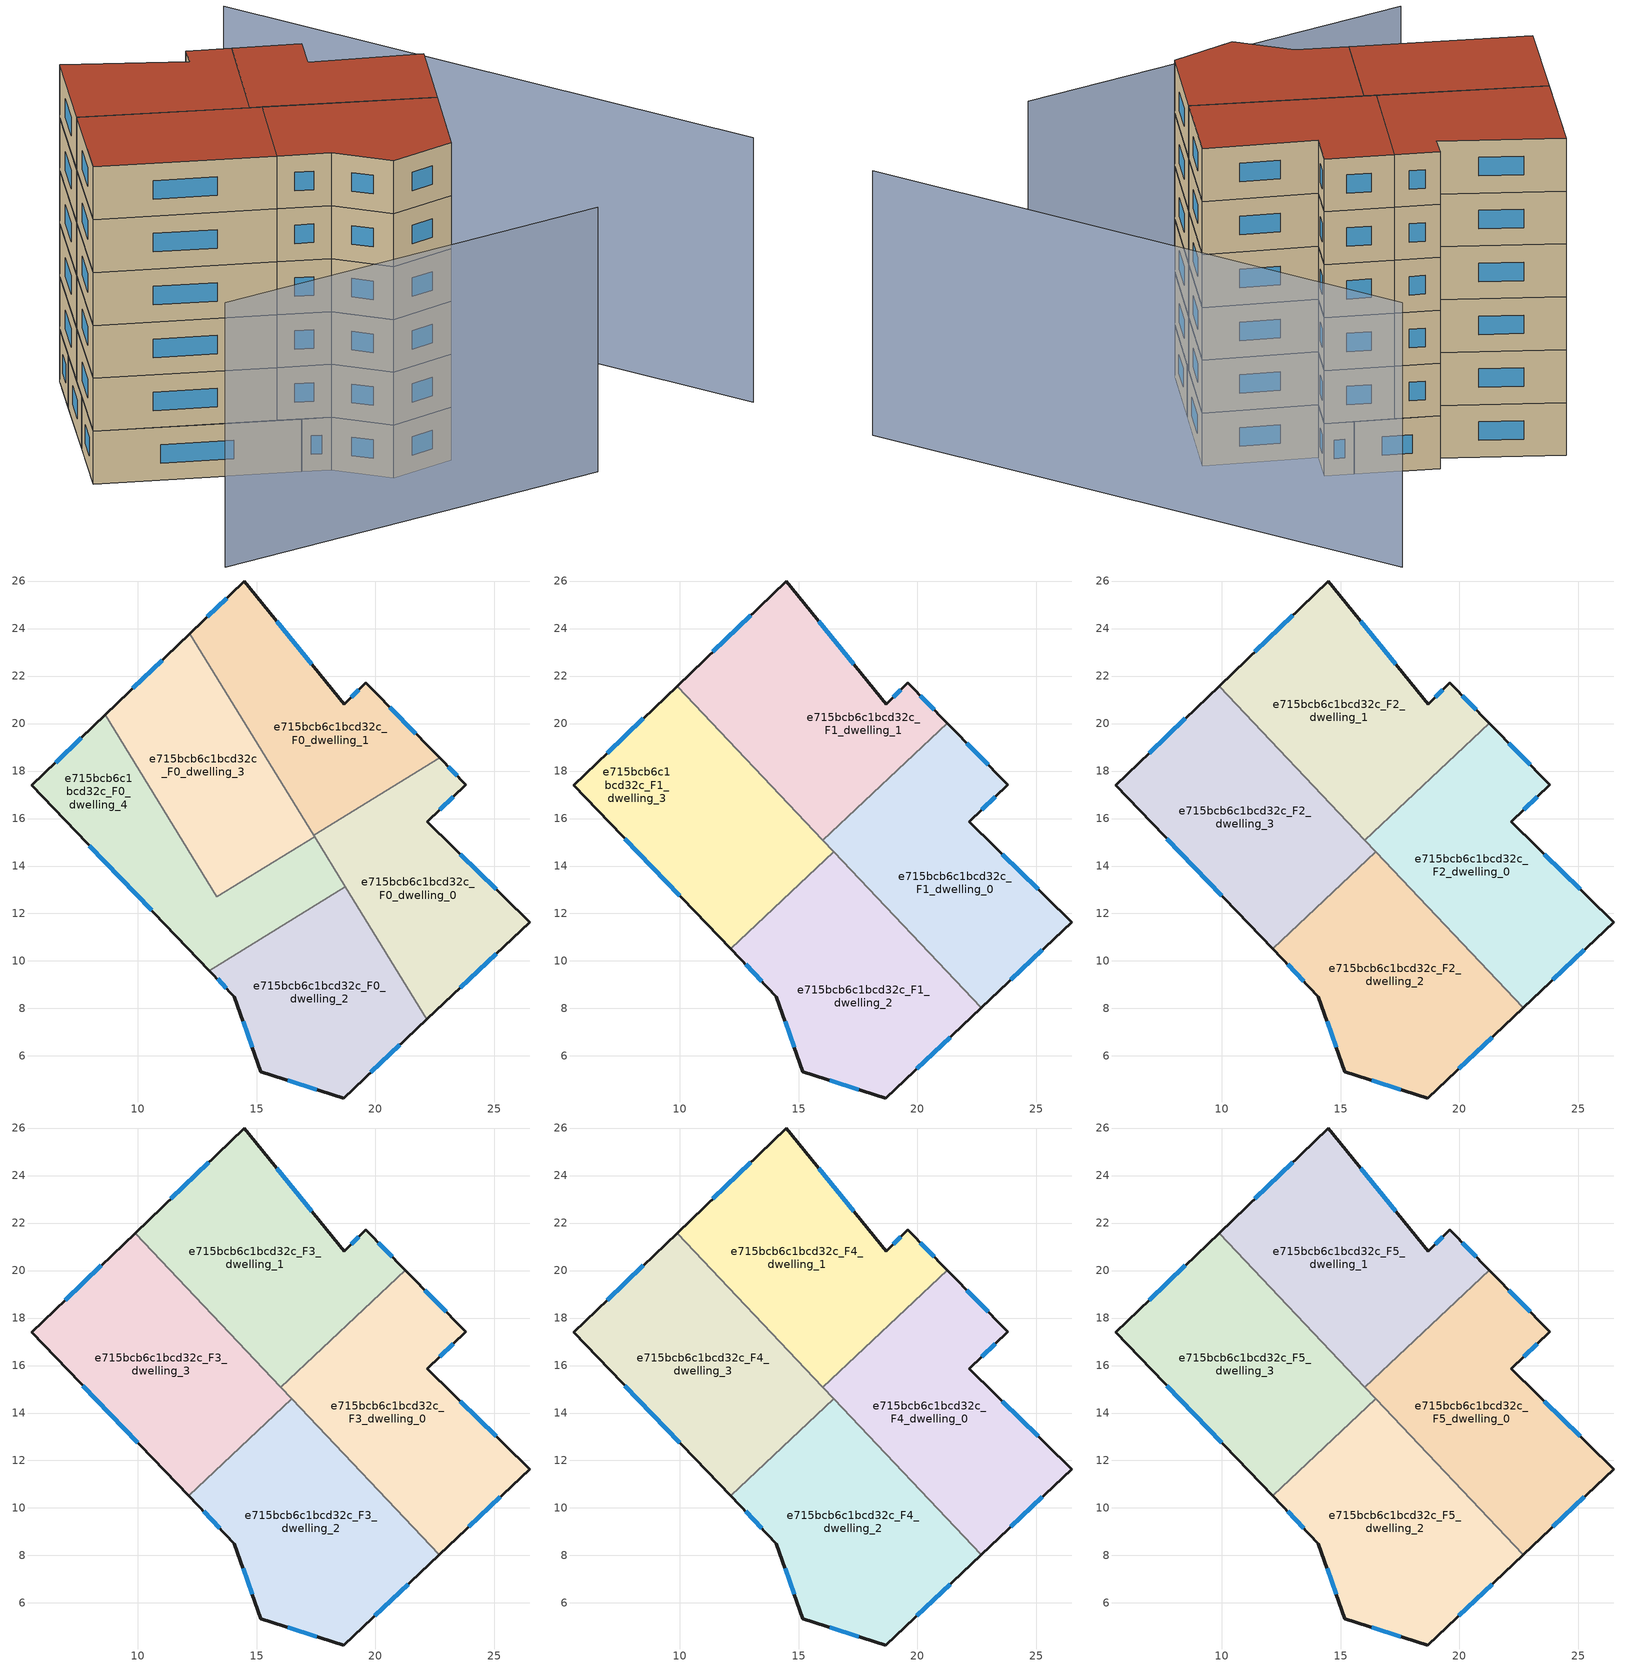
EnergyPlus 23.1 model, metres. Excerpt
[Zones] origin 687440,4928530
e715bcb6c1bcd32c_F0_dwelling_0
 floor ground (EU_floor_Construction): 23.82,17.43 22.18,15.86 26.51,11.64 22.17,7.54 17.4,15.29 22.71,18.55 z0
 wall outside (EU_wall_Construction): 22.17,7.54 26.51,11.64 22.18,15.86 23.82,17.43 22.71,18.55 z0:3
 wall to e715bcb6c1bcd32c_F0_dwelling_2 (EU_wall_Construction): 18.74,13.12 22.17,7.54 z0:3
 wall to e715bcb6c1bcd32c_F0_dwelling_1 (EU_wall_Construction): 22.71,18.55 17.4,15.29 z0:3
 wall to e715bcb6c1bcd32c_F0_dwelling_4 (EU_wall_Construction): 17.44,15.22 18.73,13.12 z0:3
 wall to e715bcb6c1bcd32c_F0_dwelling_3 (EU_wall_Construction): 17.4,15.29 17.44,15.22 z0:3
 window (EU_Window_Construction): 23.46,17.79 23.07,18.19 / 22.71,16.37 23.28,16.92 / 25.1,13.01 23.58,14.49 / 23.58,8.87 25.09,10.31 z0.98:2.02
e715bcb6c1bcd32c_F0_dwelling_1
 floor ground (EU_floor_Construction): 19.59,21.71 22.71,18.55 17.4,15.29 12.18,23.78 14.49,26 18.69,20.82 z0
 wall outside (EU_wall_Construction): 22.71,18.55 19.59,21.71 18.69,20.82 14.49,26 12.18,23.78 z0:3
 wall to e715bcb6c1bcd32c_F0_dwelling_3 (EU_wall_Construction): 12.18,23.78 17.4,15.29 z0:3
 window (EU_Window_Construction): 17.32,22.51 15.85,24.32 / 19.29,21.42 18.98,21.11 / 21.69,19.58 20.6,20.68 / 13.74,25.28 12.93,24.5 z0.98:2.02
e715bcb6c1bcd32c_F0_dwelling_2
 floor ground (EU_floor_Construction): 18.73,13.12 22.17,7.54 18.67,4.23 15.18,5.33 14.07,8.5 13.01,9.6 z0
 wall outside (EU_wall_Construction): 13.01,9.6 14.07,8.5 15.18,5.33 18.67,4.23 22.17,7.54 z0:3
 wall to e715bcb6c1bcd32c_F0_dwelling_4 (EU_wall_Construction): 18.73,13.12 13.01,9.6 z0:3
 window (EU_Window_Construction): 19.8,5.31 21.03,6.46 / 16.31,4.97 17.53,4.59 / 14.43,7.47 14.82,6.36 / 13.35,9.24 13.72,8.86 z0.98:2.02
 ceiling adiabatic (EU_roof_Construction): 20.33,10.53 18.73,13.12 18.19,12.79 z3
e715bcb6c1bcd32c_F0_dwelling_3
 floor ground (EU_floor_Construction): 12.18,23.78 17.44,15.22 13.33,12.7 8.62,20.36 z0
 wall outside (EU_wall_Construction): 12.18,23.78 8.62,20.36 z0:3
 wall to e715bcb6c1bcd32c_F0_dwelling_4 (EU_wall_Construction): 8.62,20.36 13.33,12.7 17.44,15.22 z0:3
 window (EU_Window_Construction): 11.02,22.67 9.78,21.47 z0.98:2.02
 ceiling adiabatic (EU_roof_Construction): 17.44,15.22 16.98,15.98 16.03,15.08 16.46,14.62 z3
e715bcb6c1bcd32c_F0_dwelling_4
 floor ground (EU_floor_Construction): 17.44,15.22 18.73,13.12 13.01,9.6 5.53,17.39 8.62,20.36 13.33,12.7 z0
 wall outside (EU_wall_Construction): 8.62,20.36 5.53,17.39 13.01,9.6 z0:3
 window (EU_Window_Construction): 7.96,14.86 10.58,12.13 / 7.61,19.4 6.53,18.36 z0.98:2.02
 ceiling adiabatic (EU_roof_Construction): 18.73,13.12 17.44,15.22 16.46,14.62 18.19,12.79 z3
e715bcb6c1bcd32c_F1_dwelling_0
 floor to e715bcb6c1bcd32c_F0_dwelling_0 (EU_floor_Construction): 23.82,17.43 22.18,15.86 26.51,11.64 22.69,8.03 20.33,10.52 17.4,15.29 22.71,18.55 z3
 floor to e715bcb6c1bcd32c_F0_dwelling_1 (EU_floor_Construction): 21.26,20.02 22.71,18.55 17.4,15.29 16.98,15.98 z3
 floor adiabatic (EU_floor_Construction): 16.98,15.98 20.33,10.52 16.03,15.08 z3
 wall outside (EU_wall_Construction): 22.69,8.03 26.51,11.64 22.18,15.86 23.82,17.43 21.26,20.02 z3:6
 wall to e715bcb6c1bcd32c_F1_dwelling_1 (EU_wall_Construction): 21.26,20.02 16.03,15.08 z3:6
 wall to e715bcb6c1bcd32c_F1_dwelling_2 (EU_wall_Construction): 16.47,14.61 22.69,8.03 z3:6
 wall to e715bcb6c1bcd32c_F1_dwelling_3 (EU_wall_Construction): 16.03,15.08 16.47,14.61 z3:6
 window (EU_Window_Construction): 22.98,18.27 22.09,19.18 / 22.71,16.37 23.28,16.92 / 25.1,13.01 23.58,14.49 / 23.93,9.21 25.26,10.47 z3.98:5.02
e715bcb6c1bcd32c_F1_dwelling_1
 floor to e715bcb6c1bcd32c_F0_dwelling_1 (EU_floor_Construction): 19.59,21.71 21.26,20.02 16.98,15.98 12.18,23.78 14.49,26 18.69,20.82 z3
 floor to e715bcb6c1bcd32c_F0_dwelling_3 (EU_floor_Construction): 12.18,23.78 16.98,15.98 16.03,15.08 9.88,21.58 z3
 wall outside (EU_wall_Construction): 21.26,20.02 19.59,21.71 18.69,20.82 14.49,26 9.88,21.58 z3:6
 wall to e715bcb6c1bcd32c_F1_dwelling_3 (EU_wall_Construction): 9.88,21.58 16.03,15.08 z3:6
 window (EU_Window_Construction): 19.29,21.42 18.98,21.11 / 20.71,20.57 20.13,21.16 / 12.99,24.56 11.38,23.02 / 17.32,22.51 15.85,24.32 z3.98:5.02
e715bcb6c1bcd32c_F1_dwelling_2
 floor to e715bcb6c1bcd32c_F0_dwelling_2 (EU_floor_Construction): 20.33,10.53 22.17,7.54 18.67,4.23 15.18,5.33 14.07,8.5 13.01,9.6 18.19,12.79 z3
 floor to e715bcb6c1bcd32c_F0_dwelling_4 (EU_floor_Construction): 16.47,14.61 18.19,12.79 13.01,9.6 12.14,10.51 z3
 floor to e715bcb6c1bcd32c_F0_dwelling_0 (EU_floor_Construction): 20.33,10.52 22.69,8.03 22.17,7.54 z3
 wall outside (EU_wall_Construction): 12.14,10.51 14.07,8.5 15.18,5.33 18.67,4.23 22.69,8.03 z3:6
 wall to e715bcb6c1bcd32c_F1_dwelling_3 (EU_wall_Construction): 16.47,14.61 12.14,10.51 z3:6
 window (EU_Window_Construction): 19.97,5.47 21.38,6.8 / 16.31,4.97 17.53,4.59 / 14.43,7.47 14.82,6.36 / 12.76,9.86 13.44,9.15 z3.98:5.02
e715bcb6c1bcd32c_F1_dwelling_3
 floor to e715bcb6c1bcd32c_F0_dwelling_3 (EU_floor_Construction): 9.88,21.58 16.46,14.62 13.33,12.7 8.62,20.36 z3
 floor to e715bcb6c1bcd32c_F0_dwelling_4 (EU_floor_Construction): 16.46,14.62 16.47,14.61 12.14,10.51 5.53,17.39 8.62,20.36 13.33,12.7 z3
 wall outside (EU_wall_Construction): 9.88,21.58 5.53,17.39 12.14,10.51 z3:6
 window (EU_Window_Construction): 7.68,15.15 9.99,12.75 / 8.47,20.22 6.94,18.75 z3.98:5.02
e715bcb6c1bcd32c_F2_dwelling_0
 floor to e715bcb6c1bcd32c_F1_dwelling_0 (EU_floor_Construction): 23.82,17.43 22.18,15.86 26.51,11.64 22.69,8.03 16.03,15.08 21.26,20.02 z6
 wall outside (EU_wall_Construction): 22.69,8.03 26.51,11.64 22.18,15.86 23.82,17.43 21.26,20.02 z6:9
 wall to e715bcb6c1bcd32c_F2_dwelling_1 (EU_wall_Construction): 21.26,20.02 16.03,15.08 z6:9
 wall to e715bcb6c1bcd32c_F2_dwelling_2 (EU_wall_Construction): 16.47,14.61 22.69,8.03 z6:9
 wall to e715bcb6c1bcd32c_F2_dwelling_3 (EU_wall_Construction): 16.03,15.08 16.47,14.61 z6:9
 window (EU_Window_Construction): 22.98,18.27 22.09,19.18 / 22.71,16.37 23.28,16.92 / 25.1,13.01 23.58,14.49 / 23.93,9.21 25.26,10.47 z6.98:8.02
e715bcb6c1bcd32c_F2_dwelling_1
 floor to e715bcb6c1bcd32c_F1_dwelling_1 (EU_floor_Construction): 19.59,21.71 21.26,20.02 16.03,15.08 9.88,21.58 14.49,26 18.69,20.82 z6
 wall outside (EU_wall_Construction): 21.26,20.02 19.59,21.71 18.69,20.82 14.49,26 9.88,21.58 z6:9
 wall to e715bcb6c1bcd32c_F2_dwelling_3 (EU_wall_Construction): 9.88,21.58 16.03,15.08 z6:9
 window (EU_Window_Construction): 19.29,21.42 18.98,21.11 / 20.71,20.57 20.13,21.16 / 12.99,24.56 11.38,23.02 / 17.32,22.51 15.85,24.32 z6.98:8.02
e715bcb6c1bcd32c_F2_dwelling_2
 floor to e715bcb6c1bcd32c_F1_dwelling_2 (EU_floor_Construction): 16.47,14.61 22.69,8.03 18.67,4.23 15.18,5.33 14.07,8.5 12.14,10.51 z6
 wall outside (EU_wall_Construction): 12.14,10.51 14.07,8.5 15.18,5.33 18.67,4.23 22.69,8.03 z6:9
 wall to e715bcb6c1bcd32c_F2_dwelling_3 (EU_wall_Construction): 16.47,14.61 12.14,10.51 z6:9
 window (EU_Window_Construction): 19.97,5.47 21.38,6.8 / 16.31,4.97 17.53,4.59 / 14.43,7.47 14.82,6.36 / 12.76,9.86 13.44,9.15 z6.98:8.02
e715bcb6c1bcd32c_F2_dwelling_3
 floor to e715bcb6c1bcd32c_F1_dwelling_3 (EU_floor_Construction): 9.88,21.58 16.47,14.61 12.14,10.51 5.53,17.39 z6
 wall outside (EU_wall_Construction): 9.88,21.58 5.53,17.39 12.14,10.51 z6:9
 window (EU_Window_Construction): 7.68,15.15 9.99,12.75 / 8.47,20.22 6.94,18.75 z6.98:8.02
e715bcb6c1bcd32c_F3_dwelling_0
 floor to e715bcb6c1bcd32c_F2_dwelling_0 (EU_floor_Construction): 23.82,17.43 22.18,15.86 26.51,11.64 22.69,8.03 16.03,15.08 21.26,20.02 z9
 wall outside (EU_wall_Construction): 22.69,8.03 26.51,11.64 22.18,15.86 23.82,17.43 21.26,20.02 z9:12
 wall to e715bcb6c1bcd32c_F3_dwelling_1 (EU_wall_Construction): 21.26,20.02 16.03,15.08 z9:12
 wall to e715bcb6c1bcd32c_F3_dwelling_2 (EU_wall_Construction): 16.47,14.61 22.69,8.03 z9:12
 wall to e715bcb6c1bcd32c_F3_dwelling_3 (EU_wall_Construction): 16.03,15.08 16.47,14.61 z9:12
 window (EU_Window_Construction): 22.98,18.27 22.09,19.18 / 22.71,16.37 23.28,16.92 / 25.1,13.01 23.58,14.49 / 23.93,9.21 25.26,10.47 z9.98:11.02
e715bcb6c1bcd32c_F3_dwelling_1
 floor to e715bcb6c1bcd32c_F2_dwelling_1 (EU_floor_Construction): 19.59,21.71 21.26,20.02 16.03,15.08 9.88,21.58 14.49,26 18.69,20.82 z9
 wall outside (EU_wall_Construction): 21.26,20.02 19.59,21.71 18.69,20.82 14.49,26 9.88,21.58 z9:12
 wall to e715bcb6c1bcd32c_F3_dwelling_3 (EU_wall_Construction): 9.88,21.58 16.03,15.08 z9:12
 window (EU_Window_Construction): 19.29,21.42 18.98,21.11 / 20.71,20.57 20.13,21.16 / 12.99,24.56 11.38,23.02 / 17.32,22.51 15.85,24.32 z9.98:11.02
e715bcb6c1bcd32c_F3_dwelling_2
 floor to e715bcb6c1bcd32c_F2_dwelling_2 (EU_floor_Construction): 16.47,14.61 22.69,8.03 18.67,4.23 15.18,5.33 14.07,8.5 12.14,10.51 z9
 wall outside (EU_wall_Construction): 12.14,10.51 14.07,8.5 15.18,5.33 18.67,4.23 22.69,8.03 z9:12
 wall to e715bcb6c1bcd32c_F3_dwelling_3 (EU_wall_Construction): 16.47,14.61 12.14,10.51 z9:12
 window (EU_Window_Construction): 19.97,5.47 21.38,6.8 / 16.31,4.97 17.53,4.59 / 14.43,7.47 14.82,6.36 / 12.76,9.86 13.44,9.15 z9.98:11.02
e715bcb6c1bcd32c_F3_dwelling_3
 floor to e715bcb6c1bcd32c_F2_dwelling_3 (EU_floor_Construction): 9.88,21.58 16.47,14.61 12.14,10.51 5.53,17.39 z9
 wall outside (EU_wall_Construction): 9.88,21.58 5.53,17.39 12.14,10.51 z9:12
 window (EU_Window_Construction): 7.68,15.15 9.99,12.75 / 8.47,20.22 6.94,18.75 z9.98:11.02
e715bcb6c1bcd32c_F4_dwelling_0
 floor to e715bcb6c1bcd32c_F3_dwelling_0 (EU_floor_Construction): 23.82,17.43 22.18,15.86 26.51,11.64 22.69,8.03 16.03,15.08 21.26,20.02 z12
 wall outside (EU_wall_Construction): 22.69,8.03 26.51,11.64 22.18,15.86 23.82,17.43 21.26,20.02 z12:15
 wall to e715bcb6c1bcd32c_F4_dwelling_1 (EU_wall_Construction): 21.26,20.02 16.03,15.08 z12:15
 wall to e715bcb6c1bcd32c_F4_dwelling_2 (EU_wall_Construction): 16.47,14.61 22.69,8.03 z12:15
 wall to e715bcb6c1bcd32c_F4_dwelling_3 (EU_wall_Construction): 16.03,15.08 16.47,14.61 z12:15
 window (EU_Window_Construction): 22.98,18.27 22.09,19.18 / 22.71,16.37 23.28,16.92 / 25.1,13.01 23.58,14.49 / 23.93,9.21 25.26,10.47 z12.98:14.02
e715bcb6c1bcd32c_F4_dwelling_1
 floor to e715bcb6c1bcd32c_F3_dwelling_1 (EU_floor_Construction): 19.59,21.71 21.26,20.02 16.03,15.08 9.88,21.58 14.49,26 18.69,20.82 z12
 wall outside (EU_wall_Construction): 21.26,20.02 19.59,21.71 18.69,20.82 14.49,26 9.88,21.58 z12:15
 wall to e715bcb6c1bcd32c_F4_dwelling_3 (EU_wall_Construction): 9.88,21.58 16.03,15.08 z12:15
 window (EU_Window_Construction): 19.29,21.42 18.98,21.11 / 20.71,20.57 20.13,21.16 / 12.99,24.56 11.38,23.02 / 17.32,22.51 15.85,24.32 z12.98:14.02
e715bcb6c1bcd32c_F4_dwelling_2
 floor to e715bcb6c1bcd32c_F3_dwelling_2 (EU_floor_Construction): 16.47,14.61 22.69,8.03 18.67,4.23 15.18,5.33 14.07,8.5 12.14,10.51 z12
 wall outside (EU_wall_Construction): 12.14,10.51 14.07,8.5 15.18,5.33 18.67,4.23 22.69,8.03 z12:15
 wall to e715bcb6c1bcd32c_F4_dwelling_3 (EU_wall_Construction): 16.47,14.61 12.14,10.51 z12:15
 window (EU_Window_Construction): 19.97,5.47 21.38,6.8 / 16.31,4.97 17.53,4.59 / 14.43,7.47 14.82,6.36 / 12.76,9.86 13.44,9.15 z12.98:14.02
e715bcb6c1bcd32c_F4_dwelling_3
 floor to e715bcb6c1bcd32c_F3_dwelling_3 (EU_floor_Construction): 9.88,21.58 16.47,14.61 12.14,10.51 5.53,17.39 z12
 wall outside (EU_wall_Construction): 9.88,21.58 5.53,17.39 12.14,10.51 z12:15
 window (EU_Window_Construction): 7.68,15.15 9.99,12.75 / 8.47,20.22 6.94,18.75 z12.98:14.02
e715bcb6c1bcd32c_F5_dwelling_0
 floor to e715bcb6c1bcd32c_F4_dwelling_0 (EU_floor_Construction): 23.82,17.43 22.18,15.86 26.51,11.64 22.69,8.03 16.03,15.08 21.26,20.02 z15
 wall outside (EU_wall_Construction): 22.69,8.03 26.51,11.64 22.18,15.86 23.82,17.43 21.26,20.02 z15:18
 wall to e715bcb6c1bcd32c_F5_dwelling_1 (EU_wall_Construction): 21.26,20.02 16.03,15.08 z15:18
 wall to e715bcb6c1bcd32c_F5_dwelling_2 (EU_wall_Construction): 16.47,14.61 22.69,8.03 z15:18
 wall to e715bcb6c1bcd32c_F5_dwelling_3 (EU_wall_Construction): 16.03,15.08 16.47,14.61 z15:18
 window (EU_Window_Construction): 22.98,18.27 22.09,19.18 / 22.71,16.37 23.28,16.92 / 25.1,13.01 23.58,14.49 / 23.93,9.21 25.26,10.47 z15.98:17.02
 roof outside (EU_roof_Construction): 26.51,11.64 22.18,15.86 23.82,17.43 21.26,20.02 16.03,15.08 22.69,8.03 z18
e715bcb6c1bcd32c_F5_dwelling_1
 floor to e715bcb6c1bcd32c_F4_dwelling_1 (EU_floor_Construction): 19.59,21.71 21.26,20.02 16.03,15.08 9.88,21.58 14.49,26 18.69,20.82 z15
 wall outside (EU_wall_Construction): 21.26,20.02 19.59,21.71 18.69,20.82 14.49,26 9.88,21.58 z15:18
 wall to e715bcb6c1bcd32c_F5_dwelling_3 (EU_wall_Construction): 9.88,21.58 16.03,15.08 z15:18
 window (EU_Window_Construction): 19.29,21.42 18.98,21.11 / 20.71,20.57 20.13,21.16 / 12.99,24.56 11.38,23.02 / 17.32,22.51 15.85,24.32 z15.98:17.02
 roof outside (EU_roof_Construction): 21.26,20.02 19.59,21.71 18.69,20.82 14.49,26 9.88,21.58 16.03,15.08 z18
e715bcb6c1bcd32c_F5_dwelling_2
 floor to e715bcb6c1bcd32c_F4_dwelling_2 (EU_floor_Construction): 16.47,14.61 22.69,8.03 18.67,4.23 15.18,5.33 14.07,8.5 12.14,10.51 z15
 wall outside (EU_wall_Construction): 12.14,10.51 14.07,8.5 15.18,5.33 18.67,4.23 22.69,8.03 z15:18
 wall to e715bcb6c1bcd32c_F5_dwelling_3 (EU_wall_Construction): 16.47,14.61 12.14,10.51 z15:18
 window (EU_Window_Construction): 19.97,5.47 21.38,6.8 / 16.31,4.97 17.53,4.59 / 14.43,7.47 14.82,6.36 / 12.76,9.86 13.44,9.15 z15.98:17.02
 roof outside (EU_roof_Construction): 22.69,8.03 16.47,14.61 12.14,10.51 14.07,8.5 15.18,5.33 18.67,4.23 z18
e715bcb6c1bcd32c_F5_dwelling_3
 floor to e715bcb6c1bcd32c_F4_dwelling_3 (EU_floor_Construction): 9.88,21.58 16.47,14.61 12.14,10.51 5.53,17.39 z15
 wall outside (EU_wall_Construction): 9.88,21.58 5.53,17.39 12.14,10.51 z15:18
 window (EU_Window_Construction): 7.68,15.15 9.99,12.75 / 8.47,20.22 6.94,18.75 z15.98:17.02
 roof outside (EU_roof_Construction): 16.47,14.61 9.88,21.58 5.53,17.39 12.14,10.51 z18
shading: 1.44,6.06 21.94,-2.7 / 33.4,-4.22 30.29,27.07 z0:15
[Building]
EU S2 Campaign: North Axis=0; Terrain=City; Solar Distribution=FullExterior
[Site:Location]
Bologna: Latitude=44.5; Longitude=11.25; Time Zone=1; Elevation=37
[SizingPeriod:WeatherFileDays]
AnnualSizingPeriod: Begin Month=1; Begin Day of Month=1; End Month=12; End Day of Month=31; Day of Week for Start Day=Monday; Use Weather File Daylight Saving Period=No; Use Weather File Rain and Snow Indicators=No
[MATERIAL]
EU_InternalMass_Material: Roughness=MediumRough; Thickness=0.1; Conductivity=1; Density=1800; Specific Heat=900; Thermal Absorptance=0.9; Solar Absorptance=0.7; Visible Absorptance=0.7
[MATERIAL:NOMASS] Roughness=MediumRough; Thermal Absorptance=0.9; Solar Absorptance=0.7; Visible Absorptance=0.7
Name | Thermal Resistance
EU_wall_NoMass | 0.905828
EU_roof_NoMass | 0.37593
EU_floor_NoMass | 0.67114
[WINDOWMATERIAL:SIMPLEGLAZINGSYSTEM]
EU_Window_SimpleGlazing: UFactor=4.52486; Solar Heat Gain Coefficient=0.85; Visible Transmittance=0.85
[CONSTRUCTION]
EU_wall_Construction: EU_wall_NoMass
EU_roof_Construction: EU_roof_NoMass
EU_floor_Construction: EU_floor_NoMass
EU_Window_Construction: EU_Window_SimpleGlazing
EU_InternalMass_Construction: EU_InternalMass_Material
[ZONE] Type=1; Multiplier=1; Ceiling Height=autocalculate; Floor Area=autocalculate; Part of Total Floor Area=Yes
Name | Volume
e715bcb6c1bcd32c_F0_dwelling_0 | 137.852
e715bcb6c1bcd32c_F1_dwelling_0; e715bcb6c1bcd32c_F2_dwelling_0; e715bcb6c1bcd32c_F3_dwelling_0; e715bcb6c1bcd32c_F4_dwelling_0; e715bcb6c1bcd32c_F5_dwelling_0 | 172.31
e715bcb6c1bcd32c_F0_dwelling_1 | 137.838
e715bcb6c1bcd32c_F1_dwelling_1; e715bcb6c1bcd32c_F2_dwelling_1; e715bcb6c1bcd32c_F3_dwelling_1; e715bcb6c1bcd32c_F4_dwelling_1; e715bcb6c1bcd32c_F5_dwelling_1 | 172.311
e715bcb6c1bcd32c_F0_dwelling_2 | 137.837
e715bcb6c1bcd32c_F1_dwelling_2; e715bcb6c1bcd32c_F2_dwelling_2; e715bcb6c1bcd32c_F3_dwelling_2; e715bcb6c1bcd32c_F4_dwelling_2; e715bcb6c1bcd32c_F5_dwelling_2 | 172.308
e715bcb6c1bcd32c_F0_dwelling_3 | 137.85
e715bcb6c1bcd32c_F1_dwelling_3; e715bcb6c1bcd32c_F2_dwelling_3; e715bcb6c1bcd32c_F3_dwelling_3; e715bcb6c1bcd32c_F4_dwelling_3; e715bcb6c1bcd32c_F5_dwelling_3 | 172.317
e715bcb6c1bcd32c_F0_dwelling_4 | 137.839
[INTERNALMASS] Construction=EU_InternalMass_Construction
Name | Zone or ZoneList | Surface Area
e715bcb6c1bcd32c_F0_dwelling_0_EU_InternalMass | e715bcb6c1bcd32c_F0_dwelling_0 | 45.951
e715bcb6c1bcd32c_F0_dwelling_1_EU_InternalMass | e715bcb6c1bcd32c_F0_dwelling_1 | 45.9462
e715bcb6c1bcd32c_F0_dwelling_2_EU_InternalMass | e715bcb6c1bcd32c_F0_dwelling_2 | 45.9453
e715bcb6c1bcd32c_F0_dwelling_3_EU_InternalMass | e715bcb6c1bcd32c_F0_dwelling_3 | 45.9503
e715bcb6c1bcd32c_F0_dwelling_4_EU_InternalMass | e715bcb6c1bcd32c_F0_dwelling_4 | 45.946
e715bcb6c1bcd32c_F1_dwelling_0_EU_InternalMass | e715bcb6c1bcd32c_F1_dwelling_0 | 57.4366
e715bcb6c1bcd32c_F1_dwelling_1_EU_InternalMass | e715bcb6c1bcd32c_F1_dwelling_1 | 57.437
e715bcb6c1bcd32c_F1_dwelling_2_EU_InternalMass | e715bcb6c1bcd32c_F1_dwelling_2 | 57.4362
e715bcb6c1bcd32c_F1_dwelling_3_EU_InternalMass | e715bcb6c1bcd32c_F1_dwelling_3 | 57.4389
e715bcb6c1bcd32c_F2_dwelling_0_EU_InternalMass | e715bcb6c1bcd32c_F2_dwelling_0 | 57.4366
e715bcb6c1bcd32c_F2_dwelling_1_EU_InternalMass | e715bcb6c1bcd32c_F2_dwelling_1 | 57.437
e715bcb6c1bcd32c_F2_dwelling_2_EU_InternalMass | e715bcb6c1bcd32c_F2_dwelling_2 | 57.4362
e715bcb6c1bcd32c_F2_dwelling_3_EU_InternalMass | e715bcb6c1bcd32c_F2_dwelling_3 | 57.4389
e715bcb6c1bcd32c_F3_dwelling_0_EU_InternalMass | e715bcb6c1bcd32c_F3_dwelling_0 | 57.4366
e715bcb6c1bcd32c_F3_dwelling_1_EU_InternalMass | e715bcb6c1bcd32c_F3_dwelling_1 | 57.437
e715bcb6c1bcd32c_F3_dwelling_2_EU_InternalMass | e715bcb6c1bcd32c_F3_dwelling_2 | 57.4362
e715bcb6c1bcd32c_F3_dwelling_3_EU_InternalMass | e715bcb6c1bcd32c_F3_dwelling_3 | 57.4389
e715bcb6c1bcd32c_F4_dwelling_0_EU_InternalMass | e715bcb6c1bcd32c_F4_dwelling_0 | 57.4366
e715bcb6c1bcd32c_F4_dwelling_1_EU_InternalMass | e715bcb6c1bcd32c_F4_dwelling_1 | 57.437
e715bcb6c1bcd32c_F4_dwelling_2_EU_InternalMass | e715bcb6c1bcd32c_F4_dwelling_2 | 57.4362
e715bcb6c1bcd32c_F4_dwelling_3_EU_InternalMass | e715bcb6c1bcd32c_F4_dwelling_3 | 57.4389
e715bcb6c1bcd32c_F5_dwelling_0_EU_InternalMass | e715bcb6c1bcd32c_F5_dwelling_0 | 57.4366
e715bcb6c1bcd32c_F5_dwelling_1_EU_InternalMass | e715bcb6c1bcd32c_F5_dwelling_1 | 57.437
e715bcb6c1bcd32c_F5_dwelling_2_EU_InternalMass | e715bcb6c1bcd32c_F5_dwelling_2 | 57.4362
e715bcb6c1bcd32c_F5_dwelling_3_EU_InternalMass | e715bcb6c1bcd32c_F5_dwelling_3 | 57.4389
[OTHEREQUIPMENT] Fuel Type=Electricity; Design Level Calculation Method=Watts/Area; Power per Zone Floor Area=1; Fraction Latent=0; Fraction Radiant=0; Fraction Lost=0; Carbon Dioxide Generation Rate=0; EndUse Subcategory=EU_Step8_InternalGains
Name | Zone or ZoneList or Space or SpaceList | Schedule
EU_Step8_InternalGain_e715bcb6c1bcd32c_F0_dwelling_0_f000 | e715bcb6c1bcd32c_F0_dwelling_0 | EU_Step8_GainSchedule_e715bcb6c1bcd32c_F0_dwelling_0_f000
EU_Step8_InternalGain_e715bcb6c1bcd32c_F0_dwelling_1_f000 | e715bcb6c1bcd32c_F0_dwelling_1 | EU_Step8_GainSchedule_e715bcb6c1bcd32c_F0_dwelling_1_f000
EU_Step8_InternalGain_e715bcb6c1bcd32c_F0_dwelling_2_f000 | e715bcb6c1bcd32c_F0_dwelling_2 | EU_Step8_GainSchedule_e715bcb6c1bcd32c_F0_dwelling_2_f000
EU_Step8_InternalGain_e715bcb6c1bcd32c_F0_dwelling_3_f000 | e715bcb6c1bcd32c_F0_dwelling_3 | EU_Step8_GainSchedule_e715bcb6c1bcd32c_F0_dwelling_3_f000
EU_Step8_InternalGain_e715bcb6c1bcd32c_F0_dwelling_4_f000 | e715bcb6c1bcd32c_F0_dwelling_4 | EU_Step8_GainSchedule_e715bcb6c1bcd32c_F0_dwelling_4_f000
EU_Step8_InternalGain_e715bcb6c1bcd32c_F1_dwelling_0_f000 | e715bcb6c1bcd32c_F1_dwelling_0 | EU_Step8_GainSchedule_e715bcb6c1bcd32c_F1_dwelling_0_f000
EU_Step8_InternalGain_e715bcb6c1bcd32c_F1_dwelling_1_f000 | e715bcb6c1bcd32c_F1_dwelling_1 | EU_Step8_GainSchedule_e715bcb6c1bcd32c_F1_dwelling_1_f000
EU_Step8_InternalGain_e715bcb6c1bcd32c_F1_dwelling_2_f000 | e715bcb6c1bcd32c_F1_dwelling_2 | EU_Step8_GainSchedule_e715bcb6c1bcd32c_F1_dwelling_2_f000
EU_Step8_InternalGain_e715bcb6c1bcd32c_F1_dwelling_3_f000 | e715bcb6c1bcd32c_F1_dwelling_3 | EU_Step8_GainSchedule_e715bcb6c1bcd32c_F1_dwelling_3_f000
EU_Step8_InternalGain_e715bcb6c1bcd32c_F2_dwelling_0_f000 | e715bcb6c1bcd32c_F2_dwelling_0 | EU_Step8_GainSchedule_e715bcb6c1bcd32c_F2_dwelling_0_f000
EU_Step8_InternalGain_e715bcb6c1bcd32c_F2_dwelling_1_f000 | e715bcb6c1bcd32c_F2_dwelling_1 | EU_Step8_GainSchedule_e715bcb6c1bcd32c_F2_dwelling_1_f000
EU_Step8_InternalGain_e715bcb6c1bcd32c_F2_dwelling_2_f000 | e715bcb6c1bcd32c_F2_dwelling_2 | EU_Step8_GainSchedule_e715bcb6c1bcd32c_F2_dwelling_2_f000
EU_Step8_InternalGain_e715bcb6c1bcd32c_F2_dwelling_3_f000 | e715bcb6c1bcd32c_F2_dwelling_3 | EU_Step8_GainSchedule_e715bcb6c1bcd32c_F2_dwelling_3_f000
EU_Step8_InternalGain_e715bcb6c1bcd32c_F3_dwelling_0_f000 | e715bcb6c1bcd32c_F3_dwelling_0 | EU_Step8_GainSchedule_e715bcb6c1bcd32c_F3_dwelling_0_f000
EU_Step8_InternalGain_e715bcb6c1bcd32c_F3_dwelling_1_f000 | e715bcb6c1bcd32c_F3_dwelling_1 | EU_Step8_GainSchedule_e715bcb6c1bcd32c_F3_dwelling_1_f000
EU_Step8_InternalGain_e715bcb6c1bcd32c_F3_dwelling_2_f000 | e715bcb6c1bcd32c_F3_dwelling_2 | EU_Step8_GainSchedule_e715bcb6c1bcd32c_F3_dwelling_2_f000
EU_Step8_InternalGain_e715bcb6c1bcd32c_F3_dwelling_3_f000 | e715bcb6c1bcd32c_F3_dwelling_3 | EU_Step8_GainSchedule_e715bcb6c1bcd32c_F3_dwelling_3_f000
EU_Step8_InternalGain_e715bcb6c1bcd32c_F4_dwelling_0_f000 | e715bcb6c1bcd32c_F4_dwelling_0 | EU_Step8_GainSchedule_e715bcb6c1bcd32c_F4_dwelling_0_f000
EU_Step8_InternalGain_e715bcb6c1bcd32c_F4_dwelling_1_f000 | e715bcb6c1bcd32c_F4_dwelling_1 | EU_Step8_GainSchedule_e715bcb6c1bcd32c_F4_dwelling_1_f000
EU_Step8_InternalGain_e715bcb6c1bcd32c_F4_dwelling_2_f000 | e715bcb6c1bcd32c_F4_dwelling_2 | EU_Step8_GainSchedule_e715bcb6c1bcd32c_F4_dwelling_2_f000
EU_Step8_InternalGain_e715bcb6c1bcd32c_F4_dwelling_3_f000 | e715bcb6c1bcd32c_F4_dwelling_3 | EU_Step8_GainSchedule_e715bcb6c1bcd32c_F4_dwelling_3_f000
EU_Step8_InternalGain_e715bcb6c1bcd32c_F5_dwelling_0_f000 | e715bcb6c1bcd32c_F5_dwelling_0 | EU_Step8_GainSchedule_e715bcb6c1bcd32c_F5_dwelling_0_f000
EU_Step8_InternalGain_e715bcb6c1bcd32c_F5_dwelling_1_f000 | e715bcb6c1bcd32c_F5_dwelling_1 | EU_Step8_GainSchedule_e715bcb6c1bcd32c_F5_dwelling_1_f000
EU_Step8_InternalGain_e715bcb6c1bcd32c_F5_dwelling_2_f000 | e715bcb6c1bcd32c_F5_dwelling_2 | EU_Step8_GainSchedule_e715bcb6c1bcd32c_F5_dwelling_2_f000
EU_Step8_InternalGain_e715bcb6c1bcd32c_F5_dwelling_3_f000 | e715bcb6c1bcd32c_F5_dwelling_3 | EU_Step8_GainSchedule_e715bcb6c1bcd32c_F5_dwelling_3_f000
[ZONEVENTILATION:DESIGNFLOWRATE] Schedule=EU_AlwaysOn; Design Flow Rate Calculation Method=AirChanges/Hour; Air Changes per Hour=0.73129; Ventilation Type=Natural; Fan Pressure Rise=0; Fan Total Efficiency=1; Constant Term Coefficient=1; Temperature Term Coefficient=0; Velocity Term Coefficient=0; Velocity Squared Term Coefficient=0; Minimum Indoor Temperature=-100; Maximum Indoor Temperature=100; Delta Temperature=-100; Minimum Outdoor Temperature=-100; Maximum Outdoor Temperature=100; Maximum Wind Speed=40
Name | Zone or ZoneList or Space or SpaceList
EU_ConstantAir_e715bcb6c1bcd32c_F0_dwelling_0 | e715bcb6c1bcd32c_F0_dwelling_0
EU_ConstantAir_e715bcb6c1bcd32c_F0_dwelling_1 | e715bcb6c1bcd32c_F0_dwelling_1
EU_ConstantAir_e715bcb6c1bcd32c_F0_dwelling_2 | e715bcb6c1bcd32c_F0_dwelling_2
EU_ConstantAir_e715bcb6c1bcd32c_F0_dwelling_3 | e715bcb6c1bcd32c_F0_dwelling_3
EU_ConstantAir_e715bcb6c1bcd32c_F0_dwelling_4 | e715bcb6c1bcd32c_F0_dwelling_4
EU_ConstantAir_e715bcb6c1bcd32c_F1_dwelling_0 | e715bcb6c1bcd32c_F1_dwelling_0
EU_ConstantAir_e715bcb6c1bcd32c_F1_dwelling_1 | e715bcb6c1bcd32c_F1_dwelling_1
EU_ConstantAir_e715bcb6c1bcd32c_F1_dwelling_2 | e715bcb6c1bcd32c_F1_dwelling_2
EU_ConstantAir_e715bcb6c1bcd32c_F1_dwelling_3 | e715bcb6c1bcd32c_F1_dwelling_3
EU_ConstantAir_e715bcb6c1bcd32c_F2_dwelling_0 | e715bcb6c1bcd32c_F2_dwelling_0
EU_ConstantAir_e715bcb6c1bcd32c_F2_dwelling_1 | e715bcb6c1bcd32c_F2_dwelling_1
EU_ConstantAir_e715bcb6c1bcd32c_F2_dwelling_2 | e715bcb6c1bcd32c_F2_dwelling_2
EU_ConstantAir_e715bcb6c1bcd32c_F2_dwelling_3 | e715bcb6c1bcd32c_F2_dwelling_3
EU_ConstantAir_e715bcb6c1bcd32c_F3_dwelling_0 | e715bcb6c1bcd32c_F3_dwelling_0
EU_ConstantAir_e715bcb6c1bcd32c_F3_dwelling_1 | e715bcb6c1bcd32c_F3_dwelling_1
EU_ConstantAir_e715bcb6c1bcd32c_F3_dwelling_2 | e715bcb6c1bcd32c_F3_dwelling_2
EU_ConstantAir_e715bcb6c1bcd32c_F3_dwelling_3 | e715bcb6c1bcd32c_F3_dwelling_3
EU_ConstantAir_e715bcb6c1bcd32c_F4_dwelling_0 | e715bcb6c1bcd32c_F4_dwelling_0
EU_ConstantAir_e715bcb6c1bcd32c_F4_dwelling_1 | e715bcb6c1bcd32c_F4_dwelling_1
EU_ConstantAir_e715bcb6c1bcd32c_F4_dwelling_2 | e715bcb6c1bcd32c_F4_dwelling_2
EU_ConstantAir_e715bcb6c1bcd32c_F4_dwelling_3 | e715bcb6c1bcd32c_F4_dwelling_3
EU_ConstantAir_e715bcb6c1bcd32c_F5_dwelling_0 | e715bcb6c1bcd32c_F5_dwelling_0
EU_ConstantAir_e715bcb6c1bcd32c_F5_dwelling_1 | e715bcb6c1bcd32c_F5_dwelling_1
EU_ConstantAir_e715bcb6c1bcd32c_F5_dwelling_2 | e715bcb6c1bcd32c_F5_dwelling_2
EU_ConstantAir_e715bcb6c1bcd32c_F5_dwelling_3 | e715bcb6c1bcd32c_F5_dwelling_3
[HVACTEMPLATE:THERMOSTAT] Constant Heating Setpoint=20; Constant Cooling Setpoint=50
EU_HeatOnly_e715bcb6c1bcd32c_F0_dwelling_0; EU_HeatOnly_e715bcb6c1bcd32c_F0_dwelling_1; EU_HeatOnly_e715bcb6c1bcd32c_F0_dwelling_2; EU_HeatOnly_e715bcb6c1bcd32c_F0_dwelling_3; EU_HeatOnly_e715bcb6c1bcd32c_F0_dwelling_4; EU_HeatOnly_e715bcb6c1bcd32c_F1_dwelling_0; EU_HeatOnly_e715bcb6c1bcd32c_F1_dwelling_1; EU_HeatOnly_e715bcb6c1bcd32c_F1_dwelling_2; EU_HeatOnly_e715bcb6c1bcd32c_F1_dwelling_3; EU_HeatOnly_e715bcb6c1bcd32c_F2_dwelling_0; EU_HeatOnly_e715bcb6c1bcd32c_F2_dwelling_1; EU_HeatOnly_e715bcb6c1bcd32c_F2_dwelling_2; EU_HeatOnly_e715bcb6c1bcd32c_F2_dwelling_3; EU_HeatOnly_e715bcb6c1bcd32c_F3_dwelling_0; EU_HeatOnly_e715bcb6c1bcd32c_F3_dwelling_1; EU_HeatOnly_e715bcb6c1bcd32c_F3_dwelling_2; EU_HeatOnly_e715bcb6c1bcd32c_F3_dwelling_3; EU_HeatOnly_e715bcb6c1bcd32c_F4_dwelling_0; EU_HeatOnly_e715bcb6c1bcd32c_F4_dwelling_1; EU_HeatOnly_e715bcb6c1bcd32c_F4_dwelling_2; EU_HeatOnly_e715bcb6c1bcd32c_F4_dwelling_3; EU_HeatOnly_e715bcb6c1bcd32c_F5_dwelling_0; EU_HeatOnly_e715bcb6c1bcd32c_F5_dwelling_1; EU_HeatOnly_e715bcb6c1bcd32c_F5_dwelling_2; EU_HeatOnly_e715bcb6c1bcd32c_F5_dwelling_3
[HVACTEMPLATE:ZONE:IDEALLOADSAIRSYSTEM] System Availability Schedule=EU_AlwaysOn; Maximum Heating Supply Air Temperature=50; Minimum Cooling Supply Air Temperature=13; Maximum Heating Supply Air Humidity Ratio=0.0156; Minimum Cooling Supply Air Humidity Ratio=0.0077; Heating Limit=NoLimit; Cooling Limit=NoLimit; Heating Availability Schedule=EU_AlwaysOn; Cooling Availability Schedule=EU_CoolingOff; Dehumidification Control Type=ConstantSensibleHeatRatio; Cooling Sensible Heat Ratio=0.7; Dehumidification Setpoint=60; Humidification Control Type=None; Humidification Setpoint=30; Outdoor Air Method=None; Outdoor Air Flow Rate per Person=0.00944; Outdoor Air Flow Rate per Zone Floor Area=0; Outdoor Air Flow Rate per Zone=0; Demand Controlled Ventilation Type=None; Outdoor Air Economizer Type=NoEconomizer; Heat Recovery Type=None; Sensible Heat Recovery Effectiveness=0.7; Latent Heat Recovery Effectiveness=0.65
Name | Template Thermostat
e715bcb6c1bcd32c_F0_dwelling_0 | EU_HeatOnly_e715bcb6c1bcd32c_F0_dwelling_0
e715bcb6c1bcd32c_F0_dwelling_1 | EU_HeatOnly_e715bcb6c1bcd32c_F0_dwelling_1
e715bcb6c1bcd32c_F0_dwelling_2 | EU_HeatOnly_e715bcb6c1bcd32c_F0_dwelling_2
e715bcb6c1bcd32c_F0_dwelling_3 | EU_HeatOnly_e715bcb6c1bcd32c_F0_dwelling_3
e715bcb6c1bcd32c_F0_dwelling_4 | EU_HeatOnly_e715bcb6c1bcd32c_F0_dwelling_4
e715bcb6c1bcd32c_F1_dwelling_0 | EU_HeatOnly_e715bcb6c1bcd32c_F1_dwelling_0
e715bcb6c1bcd32c_F1_dwelling_1 | EU_HeatOnly_e715bcb6c1bcd32c_F1_dwelling_1
e715bcb6c1bcd32c_F1_dwelling_2 | EU_HeatOnly_e715bcb6c1bcd32c_F1_dwelling_2
e715bcb6c1bcd32c_F1_dwelling_3 | EU_HeatOnly_e715bcb6c1bcd32c_F1_dwelling_3
e715bcb6c1bcd32c_F2_dwelling_0 | EU_HeatOnly_e715bcb6c1bcd32c_F2_dwelling_0
e715bcb6c1bcd32c_F2_dwelling_1 | EU_HeatOnly_e715bcb6c1bcd32c_F2_dwelling_1
e715bcb6c1bcd32c_F2_dwelling_2 | EU_HeatOnly_e715bcb6c1bcd32c_F2_dwelling_2
e715bcb6c1bcd32c_F2_dwelling_3 | EU_HeatOnly_e715bcb6c1bcd32c_F2_dwelling_3
e715bcb6c1bcd32c_F3_dwelling_0 | EU_HeatOnly_e715bcb6c1bcd32c_F3_dwelling_0
e715bcb6c1bcd32c_F3_dwelling_1 | EU_HeatOnly_e715bcb6c1bcd32c_F3_dwelling_1
e715bcb6c1bcd32c_F3_dwelling_2 | EU_HeatOnly_e715bcb6c1bcd32c_F3_dwelling_2
e715bcb6c1bcd32c_F3_dwelling_3 | EU_HeatOnly_e715bcb6c1bcd32c_F3_dwelling_3
e715bcb6c1bcd32c_F4_dwelling_0 | EU_HeatOnly_e715bcb6c1bcd32c_F4_dwelling_0
e715bcb6c1bcd32c_F4_dwelling_1 | EU_HeatOnly_e715bcb6c1bcd32c_F4_dwelling_1
e715bcb6c1bcd32c_F4_dwelling_2 | EU_HeatOnly_e715bcb6c1bcd32c_F4_dwelling_2
e715bcb6c1bcd32c_F4_dwelling_3 | EU_HeatOnly_e715bcb6c1bcd32c_F4_dwelling_3
e715bcb6c1bcd32c_F5_dwelling_0 | EU_HeatOnly_e715bcb6c1bcd32c_F5_dwelling_0
e715bcb6c1bcd32c_F5_dwelling_1 | EU_HeatOnly_e715bcb6c1bcd32c_F5_dwelling_1
e715bcb6c1bcd32c_F5_dwelling_2 | EU_HeatOnly_e715bcb6c1bcd32c_F5_dwelling_2
e715bcb6c1bcd32c_F5_dwelling_3 | EU_HeatOnly_e715bcb6c1bcd32c_F5_dwelling_3
[SIZING:ZONE] Zone Cooling Design Supply Air Temperature Input Method=SupplyAirTemperature; Zone Cooling Design Supply Air Temperature=13; Zone Heating Design Supply Air Temperature Input Method=SupplyAirTemperature; Zone Heating Design Supply Air Temperature=50; Zone Cooling Design Supply Air Humidity Ratio=0.008; Zone Heating Design Supply Air Humidity Ratio=0.008; Cooling Design Air Flow Method=DesignDay; Cooling Design Air Flow Rate=0; Cooling Minimum Air Flow per Zone Floor Area=0.000762; Cooling Minimum Air Flow=0; Cooling Minimum Air Flow Fraction=0.2; Heating Design Air Flow Method=DesignDay; Heating Design Air Flow Rate=0; Heating Maximum Air Flow per Zone Floor Area=0.002032; Heating Maximum Air Flow=0.141576; Heating Maximum Air Flow Fraction=0.3; Account for Dedicated Outdoor Air System=No; Dedicated Outdoor Air System Control Strategy=NeutralSupplyAir; Dedicated Outdoor Air Low Setpoint Temperature for Design=autosize; Dedicated Outdoor Air High Setpoint Temperature for Design=autosize; Zone Load Sizing Method=Sensible Load Only No Latent Load; Zone Latent Cooling Design Supply Air Humidity Ratio Input Method=HumidityRatioDifference; Zone Cooling Design Supply Air Humidity Ratio Difference=0.005; Zone Latent Heating Design Supply Air Humidity Ratio Input Method=HumidityRatioDifference; Zone Humidification Design Supply Air Humidity Ratio Difference=0.005
e715bcb6c1bcd32c_F0_dwelling_0; e715bcb6c1bcd32c_F0_dwelling_1; e715bcb6c1bcd32c_F0_dwelling_2; e715bcb6c1bcd32c_F0_dwelling_3; e715bcb6c1bcd32c_F0_dwelling_4; e715bcb6c1bcd32c_F1_dwelling_0; e715bcb6c1bcd32c_F1_dwelling_1; e715bcb6c1bcd32c_F1_dwelling_2; e715bcb6c1bcd32c_F1_dwelling_3; e715bcb6c1bcd32c_F2_dwelling_0; e715bcb6c1bcd32c_F2_dwelling_1; e715bcb6c1bcd32c_F2_dwelling_2; e715bcb6c1bcd32c_F2_dwelling_3; e715bcb6c1bcd32c_F3_dwelling_0; e715bcb6c1bcd32c_F3_dwelling_1; e715bcb6c1bcd32c_F3_dwelling_2; e715bcb6c1bcd32c_F3_dwelling_3; e715bcb6c1bcd32c_F4_dwelling_0; e715bcb6c1bcd32c_F4_dwelling_1; e715bcb6c1bcd32c_F4_dwelling_2; e715bcb6c1bcd32c_F4_dwelling_3; e715bcb6c1bcd32c_F5_dwelling_0; e715bcb6c1bcd32c_F5_dwelling_1; e715bcb6c1bcd32c_F5_dwelling_2; e715bcb6c1bcd32c_F5_dwelling_3
[SCHEDULE:CONSTANT]
Name | Hourly Value
EU_AlwaysOn | 1
EU_CoolingOff | 0
[SCHEDULE:FILE] Column Number=1; Rows to Skip at Top=0; Number of Hours of Data=8760; Column Separator=Comma; Interpolate to Timestep=No; Minutes per Item=60; Adjust Schedule for Daylight Savings=Yes
Name | File
EU_Step8_GainSchedule_e715bcb6c1bcd32c_F0_dwelling_0_f000 | ../../schedules/e715bcb6c1bcd32c/e715bcb6c1bcd32c_F0_dwelling_0_f000_gain.csv
EU_Step8_GainSchedule_e715bcb6c1bcd32c_F0_dwelling_1_f000 | ../../schedules/e715bcb6c1bcd32c/e715bcb6c1bcd32c_F0_dwelling_1_f000_gain.csv
EU_Step8_GainSchedule_e715bcb6c1bcd32c_F0_dwelling_2_f000 | ../../schedules/e715bcb6c1bcd32c/e715bcb6c1bcd32c_F0_dwelling_2_f000_gain.csv
EU_Step8_GainSchedule_e715bcb6c1bcd32c_F0_dwelling_3_f000 | ../../schedules/e715bcb6c1bcd32c/e715bcb6c1bcd32c_F0_dwelling_3_f000_gain.csv
EU_Step8_GainSchedule_e715bcb6c1bcd32c_F0_dwelling_4_f000 | ../../schedules/e715bcb6c1bcd32c/e715bcb6c1bcd32c_F0_dwelling_4_f000_gain.csv
EU_Step8_GainSchedule_e715bcb6c1bcd32c_F1_dwelling_0_f000 | ../../schedules/e715bcb6c1bcd32c/e715bcb6c1bcd32c_F1_dwelling_0_f000_gain.csv
EU_Step8_GainSchedule_e715bcb6c1bcd32c_F1_dwelling_1_f000 | ../../schedules/e715bcb6c1bcd32c/e715bcb6c1bcd32c_F1_dwelling_1_f000_gain.csv
EU_Step8_GainSchedule_e715bcb6c1bcd32c_F1_dwelling_2_f000 | ../../schedules/e715bcb6c1bcd32c/e715bcb6c1bcd32c_F1_dwelling_2_f000_gain.csv
EU_Step8_GainSchedule_e715bcb6c1bcd32c_F1_dwelling_3_f000 | ../../schedules/e715bcb6c1bcd32c/e715bcb6c1bcd32c_F1_dwelling_3_f000_gain.csv
EU_Step8_GainSchedule_e715bcb6c1bcd32c_F2_dwelling_0_f000 | ../../schedules/e715bcb6c1bcd32c/e715bcb6c1bcd32c_F2_dwelling_0_f000_gain.csv
EU_Step8_GainSchedule_e715bcb6c1bcd32c_F2_dwelling_1_f000 | ../../schedules/e715bcb6c1bcd32c/e715bcb6c1bcd32c_F2_dwelling_1_f000_gain.csv
EU_Step8_GainSchedule_e715bcb6c1bcd32c_F2_dwelling_2_f000 | ../../schedules/e715bcb6c1bcd32c/e715bcb6c1bcd32c_F2_dwelling_2_f000_gain.csv
EU_Step8_GainSchedule_e715bcb6c1bcd32c_F2_dwelling_3_f000 | ../../schedules/e715bcb6c1bcd32c/e715bcb6c1bcd32c_F2_dwelling_3_f000_gain.csv
EU_Step8_GainSchedule_e715bcb6c1bcd32c_F3_dwelling_0_f000 | ../../schedules/e715bcb6c1bcd32c/e715bcb6c1bcd32c_F3_dwelling_0_f000_gain.csv
EU_Step8_GainSchedule_e715bcb6c1bcd32c_F3_dwelling_1_f000 | ../../schedules/e715bcb6c1bcd32c/e715bcb6c1bcd32c_F3_dwelling_1_f000_gain.csv
EU_Step8_GainSchedule_e715bcb6c1bcd32c_F3_dwelling_2_f000 | ../../schedules/e715bcb6c1bcd32c/e715bcb6c1bcd32c_F3_dwelling_2_f000_gain.csv
EU_Step8_GainSchedule_e715bcb6c1bcd32c_F3_dwelling_3_f000 | ../../schedules/e715bcb6c1bcd32c/e715bcb6c1bcd32c_F3_dwelling_3_f000_gain.csv
EU_Step8_GainSchedule_e715bcb6c1bcd32c_F4_dwelling_0_f000 | ../../schedules/e715bcb6c1bcd32c/e715bcb6c1bcd32c_F4_dwelling_0_f000_gain.csv
EU_Step8_GainSchedule_e715bcb6c1bcd32c_F4_dwelling_1_f000 | ../../schedules/e715bcb6c1bcd32c/e715bcb6c1bcd32c_F4_dwelling_1_f000_gain.csv
EU_Step8_GainSchedule_e715bcb6c1bcd32c_F4_dwelling_2_f000 | ../../schedules/e715bcb6c1bcd32c/e715bcb6c1bcd32c_F4_dwelling_2_f000_gain.csv
EU_Step8_GainSchedule_e715bcb6c1bcd32c_F4_dwelling_3_f000 | ../../schedules/e715bcb6c1bcd32c/e715bcb6c1bcd32c_F4_dwelling_3_f000_gain.csv
EU_Step8_GainSchedule_e715bcb6c1bcd32c_F5_dwelling_0_f000 | ../../schedules/e715bcb6c1bcd32c/e715bcb6c1bcd32c_F5_dwelling_0_f000_gain.csv
EU_Step8_GainSchedule_e715bcb6c1bcd32c_F5_dwelling_1_f000 | ../../schedules/e715bcb6c1bcd32c/e715bcb6c1bcd32c_F5_dwelling_1_f000_gain.csv
EU_Step8_GainSchedule_e715bcb6c1bcd32c_F5_dwelling_2_f000 | ../../schedules/e715bcb6c1bcd32c/e715bcb6c1bcd32c_F5_dwelling_2_f000_gain.csv
EU_Step8_GainSchedule_e715bcb6c1bcd32c_F5_dwelling_3_f000 | ../../schedules/e715bcb6c1bcd32c/e715bcb6c1bcd32c_F5_dwelling_3_f000_gain.csv
